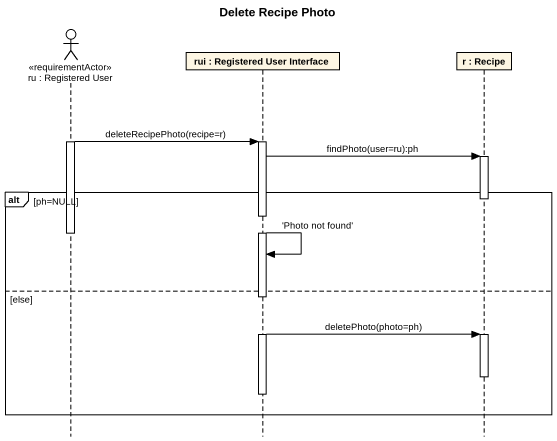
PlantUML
@startuml
title Delete Recipe Photo
hide footbox
actor "ru : Registered User" as ru <<requirementActor>>
participant "rui : Registered User Interface" as rui
participant "r : Recipe" as r

activate ru
ru -> rui : deleteRecipePhoto(recipe=r)
activate rui
rui -> r : findPhoto(user=ru):ph
activate r
alt ph=NULL
  deactivate r
  deactivate ru
  rui -> rui : 'Photo not found'
else else
  rui -> r : deletePhoto(photo=ph)
  activate r
  deactivate r
  deactivate rui
end
@enduml
